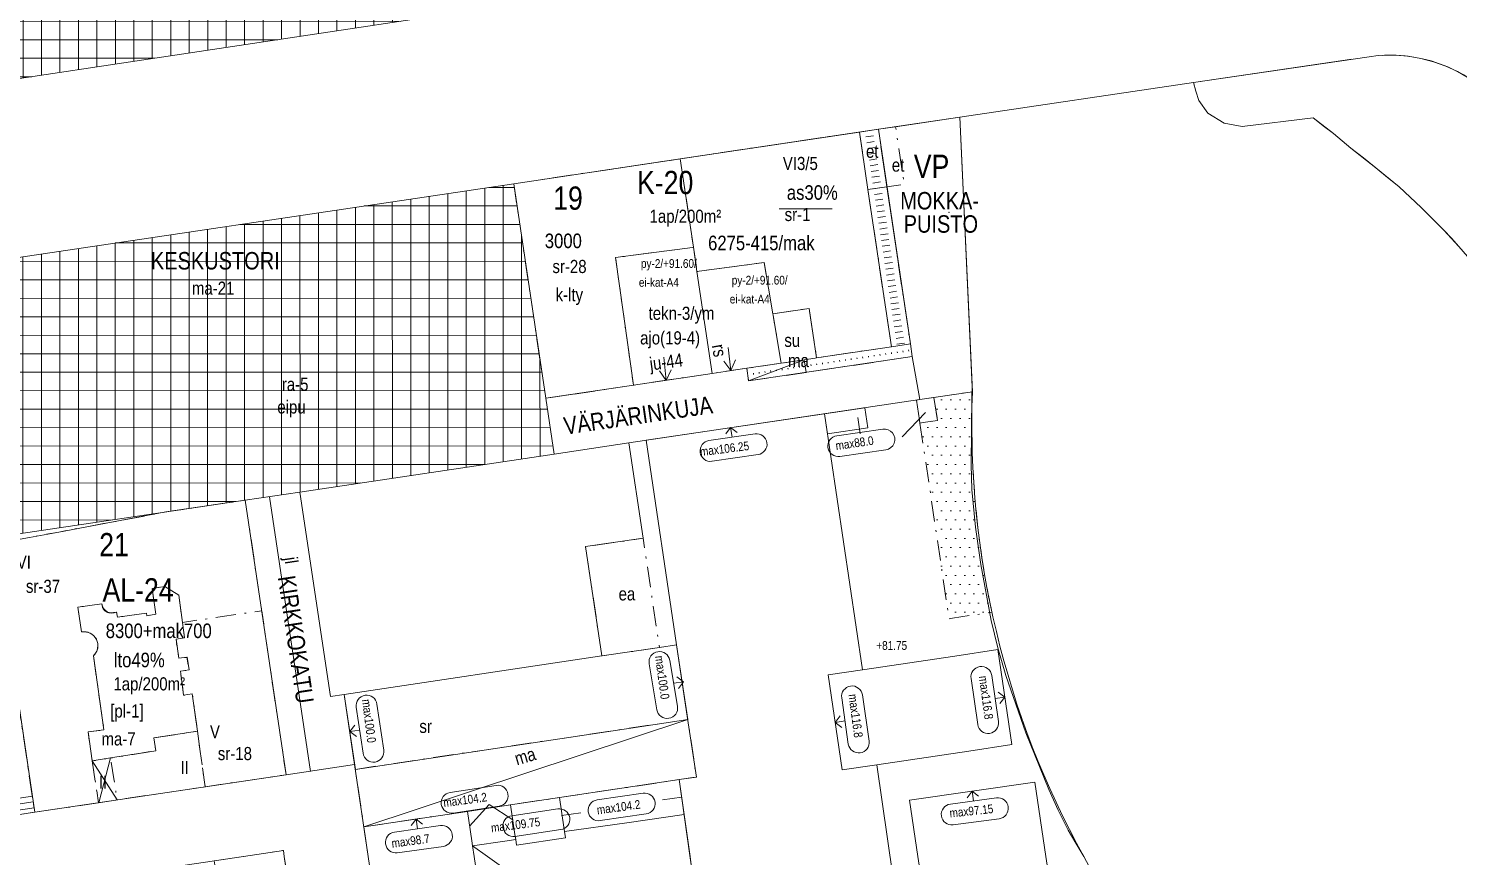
# Model space of a CAD drawing. Header units: metres. Extents: x 24485995 to 24488038, y 6819999 to 6822001.
# Drawn here: x 24487232.9 to 24487478.8, y 6820858.2 to 6821000.5 of the extents above; entities that cross this region are included whole.
import ezdxf

# ---------------------------------------------------------------- set-up
doc = ezdxf.new("R2010")
doc.units = ezdxf.units.M
for name, pattern in [('Aukot_rajalla', [0]), ('k10020', [0]), ('k10040', [10.3, 3.5, -1.5, 0.3, -1.5, 3.5]), ('K10271', [0]), ('k10500', [0]), ('k10vi1', [0]), ('Osoitus_AK', [0])]:
    doc.linetypes.add(name, pattern=pattern)
for name, color, linetype, lineweight in [('AK_AsemakaavaTeksti_Kadun_puistonnimi', 7, 'Continuous', 0), ('AK_AsemakaavaTeksti_Korttelinumero', 7, 'Continuous', 0), ('AK_AsemakaavaViiva_Kaupunginosan_raja', 7, 'Continuous', 0), ('AK_Kaavamerkinta_Kayttotarkoitusalue', 7, 'Continuous', 0), ('AK_Katualue_Tori', 7, 'Continuous', 0), ('AK_KayttotarkoitusSymboliViiva_Virkistysalueen_kuvio_murtoviiva', 7, 'Continuous', 0), ('AK_KayttotarkoitusViiva', 7, 'Continuous', 0), ('AK_LiikennointiTeksti_Autopaikkamerkinta_m2', 7, 'Continuous', 0), ('AK_LiikennointiViiva_Joukkoliikennekatu_vain_viivat', 7, 'Continuous', 0), ('AK_LiikennointiViiva_Polkuviivoitus', 7, 'Continuous', 0), ('AK_MuuAsemakaavaSymboli_Erityismaaraysnuoli', 7, 'Continuous', 0), ('AK_MuuAsemakaavaTeksti_Alueenosan_kayttotarkoitus', 7, 'Continuous', 0), ('AK_MuuAsemakaavaTeksti_Erityismaarays', 7, 'Continuous', 0), ('AK_MuuAsemakaavaViiva_alueenosan_raja', 7, 'Continuous', 0), ('AK_MuuAsemakaavaViiva_Erityismaaraysviiva', 7, 'Continuous', 0), ('AK_MuuAsemakaavaViiva_Merkinnan_alleviivaus', 7, 'Continuous', 0), ('AK_MuuAsemakaavaViiva_Merkinnan_Kohdistusnuoli', 7, 'Continuous', 0), ('AK_Poistettava_merkintä', 7, 'Continuous', 0), ('AK_RakennusalaTeksti_Kerrosala_tai_luku', 7, 'Continuous', 0), ('AK_RakennusalaTeksti_Rakennusoikeus', 7, 'Continuous', 0), ('AK_RakennusalaViiva_Maanalaisen_tilan_viiva', 7, 'Continuous', 0), ('AK_RakennusalaViiva_Rakennusalan_raja__I_', 7, 'Continuous', 0), ('AK_RakentaminenTeksti_Korkeusmerkinta', 7, 'Continuous', 0), ('AK_RakentaminenTeksti_Korkeusmerkinta_ja_soikio', 7, 'Continuous', 0), ('AK_RakentaminenTeksti_Korkeusmerkinta_ja_soikio_ja_nuoli', 7, 'Continuous', 0), ('AK_RakentaminenViiva_Kulkuaukko', 7, 'Continuous', 0), ('AK_YmparistoAlue_Istutettava_alue', 7, 'Continuous', 0)]:
    doc.layers.add(name, color=color, linetype=linetype, lineweight=lineweight)
doc.styles.add('ArialNarrow', font='ARIALN.TTF')

# ---------------------------------------------------------------- blocks, each defined once
blk = doc.blocks.new('AKP43')
at = {"layer": 'AK_RakentaminenTeksti_Korkeusmerkinta_ja_soikio', "color": 7, "linetype": 'Continuous', "lineweight": 13}
for p, q in [((4, 1.8), (-4, 1.8)), ((-4, -1.8), (4, -1.8))]:
    blk.add_line(p, q, dxfattribs=at)
for centre, start, end in [((-4, 0), 90, 270), ((4, 0), 270, 90)]:
    blk.add_arc(centre, 1.8, start, end, dxfattribs=at)
blk = doc.blocks.new('AKP42')
at = {"layer": 'AK_MuuAsemakaavaSymboli_Erityismaaraysnuoli', "color": 7, "linetype": 'Continuous', "lineweight": 13}
blk.add_line((0, 0), (0, 4), dxfattribs=at)
at = {"layer": 'AK_MuuAsemakaavaSymboli_Erityismaaraysnuoli', "color": 7, "linetype": 'Continuous', "lineweight": 13, "flags": 128}
blk.add_lwpolyline([(-1, 1.75), (0, 0), (1, 1.75)], dxfattribs=at)

msp = doc.modelspace()

# ---------------------------------------------------------------- hatches: boundary and pattern name
at = {"layer": 'AK_Katualue_Tori', "linetype": 'Continuous', "lineweight": 0}
h = msp.add_hatch(dxfattribs=at)
h.set_pattern_fill('NET', style=0)
h.paths.add_polyline_path([(24487207.5, 6821038.76), (24487189.49, 6821159.1), (24487195.28, 6821159.98), (24487233.38, 6821165.8), (24487240.15, 6821120.53), (24487250.77, 6821122.11), (24487255.62, 6821089.63), (24487261.52, 6821050.07), (24487306.52, 6821056.79), (24487321.63, 6821059.04), (24487317.08, 6821049.64), (24487322.09, 6821016.12), (24487317.14, 6821015.38), (24487318.69, 6821004.99), (24487214.88, 6820989.41)], flags=0)
h = msp.add_hatch(dxfattribs=at)
h.set_pattern_fill('NET', style=0)
h.paths.add_polyline_path([(24487219.95, 6820959.48), (24487316.32, 6820973.8), (24487321.83, 6820936.91), (24487323.26, 6820927.33), (24487279.54, 6820920.79), (24487270.15, 6820919.41), (24487226.92, 6820912.96)], flags=0)
at = {"layer": 'AK_YmparistoAlue_Istutettava_alue', "linetype": 'Continuous', "lineweight": 0}
h = msp.add_hatch(dxfattribs=at)
h.set_pattern_fill('DOTS', style=0)
h.paths.add_polyline_path([(24487395.09, 6820932.95), (24487395.19, 6820938.05), (24487388.55, 6820937.06), (24487389.2, 6820933.11), (24487386.75, 6820932.74), (24487386.18, 6820932.66), (24487388.02, 6820920.24), (24487391.19, 6820899.03), (24487391.77, 6820899.11), (24487398.56, 6820900.13), (24487398.05, 6820902.58), (24487397.13, 6820907.6), (24487396.39, 6820912.64), (24487395.81, 6820917.7), (24487395.4, 6820922.77), (24487395.16, 6820927.86)], flags=0)

# ---------------------------------------------------------------- linework, layer by layer
at = {"layer": 'AK_AsemakaavaTeksti_Kadun_puistonnimi', "linetype": 'Continuous', "lineweight": 5}
msp.add_point((24487391.19, 6820968.88), dxfattribs=at)
at = {"layer": 'AK_AsemakaavaViiva_Kaupunginosan_raja', "linetype": 'k10020', "lineweight": 9, "flags": 128}
for points in [[(24487316.32, 6820973.8), (24487379.03, 6820983.16), (24487393.04, 6820985.26)], [(24487393.04, 6820985.26), (24487395.15, 6820938.86)], [(24487219.95, 6820959.48), (24487316.32, 6820973.8)], [(24487395.08, 6820937.37), (24487395.15, 6820938.86)], [(24487395.08, 6820937.37), (24487395.03, 6820931.44), (24487394.99, 6820925.5), (24487395.11, 6820921.21), (24487395.73, 6820914.78), (24487396.64, 6820908.36), (24487398.41, 6820898.74), (24487399.57, 6820894), (24487400.93, 6820889.29), (24487404.37, 6820879.38), (24487408.34, 6820869.69), (24487409.92, 6820866.13), (24487411.69, 6820862.68), (24487413.01, 6820860.42), (24487414.33, 6820858.16)]]:
    msp.add_lwpolyline(points, dxfattribs=at)
at = {"layer": 'AK_AsemakaavaViiva_Kaupunginosan_raja', "linetype": 'k10020', "lineweight": 9}
msp.add_arc((24487548.25, 6820932.39), 153.11, 208.9963, 214.9113, dxfattribs=at)
at = {"layer": 'AK_KayttotarkoitusSymboliViiva_Virkistysalueen_kuvio_murtoviiva', "linetype": 'k10vi1', "lineweight": 9, "flags": 128}
for points in [[(24487460.46, 6820995.2), (24487433.23, 6820991.18), (24487433.61, 6820989.73), (24487434.13, 6820988.1), (24487435.67, 6820985.95), (24487438.48, 6820984.24), (24487441.57, 6820983.65), (24487453.79, 6820985.11), (24487455.53, 6820983.78), (24487457.28, 6820982.45), (24487458.78, 6820981.18), (24487460.29, 6820979.91), (24487462.44, 6820978.23), (24487464.59, 6820976.55), (24487466.58, 6820974.89), (24487468.58, 6820973.24), (24487470.48, 6820971.48), (24487472.38, 6820969.72), (24487474.32, 6820967.78), (24487476.26, 6820965.84), (24487477.55, 6820964.42), (24487478.84, 6820963), (24487480.71, 6820960.85), (24487482.57, 6820958.69), (24487484.24, 6820956.52), (24487485.91, 6820954.36), (24487488.13, 6820950.92), (24487489.07, 6820949.18), (24487490.01, 6820947.44), (24487490.77, 6820945.79), (24487491.52, 6820944.14), (24487492.26, 6820942.13), (24487493.01, 6820940.11), (24487494.03, 6820936.98), (24487495.09, 6820933.73), (24487495.55, 6820931.08), (24487495.64, 6820930.58), (24487496.38, 6820926.98), (24487497.17, 6820921.5), (24487497.45, 6820917.93), (24487497.32, 6820914.96), (24487496.7, 6820910.96), (24487495.04, 6820905.39), (24487493.26, 6820902.12), (24487490.63, 6820896.97), (24487496.36, 6820896.53), (24487504.14, 6820895.93), (24487500.75, 6820855.9), (24487512.38, 6820857.66), (24487516.46, 6820830.8), (24487560.46, 6820837.49), (24487554.35, 6820877.69), (24487537.77, 6820875.69), (24487521.19, 6820873.68), (24487513.75, 6820874.32), (24487510.56, 6820895.44), (24487510.56, 6820895.44), (24487520.73, 6820894.67), (24487551.07, 6820899.28), (24487560.83, 6820900.76), (24487554.46, 6820909.53), (24487548.1, 6820918.3), (24487516.87, 6820952.97), (24487487.65, 6820985.41)], [(24487483.55, 6820989.77), (24487484.08, 6820989.23), (24487482.38, 6820990.68), (24487480.55, 6820991.96), (24487478.61, 6820993.08), (24487476.59, 6820994.03), (24487474.48, 6820994.78), (24487472.32, 6820995.35), (24487470.12, 6820995.72), (24487467.89, 6820995.89), (24487465.65, 6820995.87), (24487466.41, 6820995.94)], [(24487379.47, 6820980.2), (24487384.53, 6820946.27), (24487384.86, 6820944.1), (24487386.16, 6820936.7), (24487395.19, 6820938.05), (24487393.04, 6820985.26), (24487381.99, 6820983.61)]]:
    msp.add_lwpolyline(points, dxfattribs=at)
at = {"layer": 'AK_KayttotarkoitusViiva', "linetype": 'Continuous', "lineweight": 20, "flags": 128}
for points in [[(24487214.88, 6820989.41), (24487318.69, 6821004.99)], [(24487433.23, 6820991.18), (24487463.42, 6820995.64)], [(24487393.04, 6820985.26), (24487433.23, 6820991.18)], [(24487495.55, 6820931.08), (24487495.09, 6820933.73), (24487494.03, 6820936.98), (24487493.01, 6820940.11), (24487491.52, 6820944.14), (24487490.01, 6820947.44), (24487488.13, 6820950.92), (24487485.91, 6820954.36), (24487482.57, 6820958.69), (24487478.84, 6820963), (24487476.26, 6820965.84), (24487472.38, 6820969.72), (24487468.58, 6820973.24), (24487464.59, 6820976.55), (24487460.29, 6820979.91), (24487457.28, 6820982.45), (24487453.79, 6820985.11), (24487441.57, 6820983.65), (24487438.48, 6820984.24), (24487435.67, 6820985.95), (24487434.13, 6820988.1), (24487433.61, 6820989.73), (24487433.23, 6820991.18)], [(24487393.04, 6820985.26), (24487379.03, 6820983.16)], [(24487395.19, 6820938.05), (24487393.04, 6820985.26)], [(24487379.03, 6820983.16), (24487344.95, 6820978.08), (24487316.32, 6820973.8)], [(24487384.86, 6820944.1), (24487384.53, 6820946.27), (24487379.03, 6820983.16)], [(24487219.95, 6820959.48), (24487316.32, 6820973.8)], [(24487316.32, 6820973.8), (24487321.83, 6820936.91)], [(24487321.83, 6820936.91), (24487350.46, 6820941.19), (24487356.39, 6820942.07), (24487356.72, 6820939.9), (24487384.86, 6820944.1)], [(24487386.16, 6820936.7), (24487384.86, 6820944.1)], [(24487321.83, 6820936.91), (24487323.26, 6820927.33)], [(24487336.13, 6820929.24), (24487386.16, 6820936.7)], [(24487386.16, 6820936.7), (24487395.19, 6820938.05)], [(24487336.13, 6820929.24), (24487338.58, 6820912.86), (24487328.68, 6820911.41), (24487331.48, 6820892.62), (24487287.17, 6820885.99)], [(24487323.26, 6820927.33), (24487336.13, 6820929.24)], [(24487323.26, 6820927.33), (24487279.54, 6820920.79)], [(24487270.15, 6820919.41), (24487226.92, 6820912.96)], [(24487279.54, 6820920.79), (24487270.15, 6820919.41)], [(24487270.15, 6820919.41), (24487277.19, 6820872.2)], [(24487279.54, 6820920.79), (24487284.8, 6820885.63), (24487287.17, 6820885.99)], [(24487233.96, 6820865.75), (24487226.92, 6820912.96)], [(24487287.17, 6820885.99), (24487288.96, 6820873.96)], [(24487233.96, 6820865.75), (24487277.19, 6820872.2)], [(24487288.96, 6820873.96), (24487277.19, 6820872.2)], [(24487306.32, 6820757.51), (24487291.32, 6820858.16), (24487288.96, 6820873.96)], [(24487233.96, 6820865.75), (24487223.37, 6820864.15)], [(24487244.89, 6820806.04), (24487237.83, 6820853.39), (24487254.51, 6820855.88), (24487254.85, 6820855.93), (24487269.85, 6820858.16), (24487276.71, 6820859.19), (24487276.86, 6820858.16), (24487283.77, 6820811.83)]]:
    msp.add_lwpolyline(points, dxfattribs=at)
at = {"layer": 'AK_KayttotarkoitusViiva', "linetype": 'Continuous', "lineweight": 20}
for centre, radius, start, end in [((24487467.06, 6820970.9), 25.01, 42.0177, 98.3825), ((24487548.56, 6820932.57), 153.47, 177.9534, 209.0005)]:
    msp.add_arc(centre, radius, start, end, dxfattribs=at)
at = {"layer": 'AK_LiikennointiViiva_Joukkoliikennekatu_vain_viivat', "linetype": 'k10500', "lineweight": 5, "flags": 128}
msp.add_lwpolyline([(24487274.33, 6820919.99), (24487281.37, 6820872.78)], dxfattribs=at)
at = {"layer": 'AK_LiikennointiViiva_Polkuviivoitus', "linetype": 'Continuous', "lineweight": 0, "flags": 128}
for points in [[(24487376.9, 6820981.84), (24487378.18, 6820982.03)], [(24487377.05, 6820980.85), (24487378.33, 6820981.04)], [(24487377.19, 6820979.86), (24487378.48, 6820980.05)], [(24487377.34, 6820978.87), (24487378.63, 6820979.06)], [(24487377.49, 6820977.88), (24487378.77, 6820978.07)], [(24487377.64, 6820976.89), (24487378.92, 6820977.08)], [(24487377.78, 6820975.9), (24487379.07, 6820976.09)], [(24487377.93, 6820974.91), (24487379.22, 6820975.1)], [(24487378.08, 6820973.92), (24487379.37, 6820974.12)], [(24487378.23, 6820972.93), (24487379.51, 6820973.13)], [(24487378.37, 6820971.95), (24487379.66, 6820972.14)], [(24487378.52, 6820970.96), (24487379.81, 6820971.15)], [(24487378.67, 6820969.97), (24487379.96, 6820970.16)], [(24487378.82, 6820968.98), (24487380.1, 6820969.17)], [(24487378.96, 6820967.99), (24487380.25, 6820968.18)], [(24487379.11, 6820967), (24487380.4, 6820967.19)], [(24487379.26, 6820966.01), (24487380.55, 6820966.2)], [(24487379.41, 6820965.02), (24487380.69, 6820965.21)], [(24487379.56, 6820964.03), (24487380.84, 6820964.23)], [(24487379.7, 6820963.04), (24487380.99, 6820963.24)], [(24487379.85, 6820962.06), (24487381.14, 6820962.25)], [(24487380, 6820961.07), (24487381.28, 6820961.26)], [(24487380.15, 6820960.08), (24487381.43, 6820960.27)], [(24487380.29, 6820959.09), (24487381.58, 6820959.28)], [(24487380.44, 6820958.1), (24487381.73, 6820958.29)], [(24487380.59, 6820957.11), (24487381.88, 6820957.3)], [(24487380.74, 6820956.12), (24487382.02, 6820956.31)], [(24487380.88, 6820955.13), (24487382.17, 6820955.32)], [(24487381.03, 6820954.14), (24487382.32, 6820954.34)], [(24487381.18, 6820953.15), (24487382.47, 6820953.35)], [(24487381.33, 6820952.17), (24487382.61, 6820952.36)], [(24487381.48, 6820951.18), (24487382.76, 6820951.37)], [(24487381.62, 6820950.19), (24487382.91, 6820950.38)], [(24487381.77, 6820949.2), (24487383.06, 6820949.39)], [(24487381.92, 6820948.21), (24487383.2, 6820948.4)], [(24487382.07, 6820947.22), (24487383.35, 6820947.41)], [(24487382.21, 6820946.23), (24487383.5, 6820946.42)], [(24487369.4, 6820943), (24487369.43, 6820942.81)], [(24487370.39, 6820943.15), (24487370.42, 6820942.95)], [(24487371.38, 6820943.3), (24487371.41, 6820943.1)], [(24487372.37, 6820943.45), (24487372.4, 6820943.25)], [(24487373.36, 6820943.59), (24487373.38, 6820943.4)], [(24487374.34, 6820943.74), (24487374.37, 6820943.54)], [(24487375.33, 6820943.89), (24487375.36, 6820943.69)], [(24487376.32, 6820944.04), (24487376.35, 6820943.84)], [(24487377.31, 6820944.18), (24487377.34, 6820943.99)], [(24487378.3, 6820944.33), (24487378.33, 6820944.13)], [(24487379.29, 6820944.48), (24487379.32, 6820944.28)], [(24487380.28, 6820944.63), (24487380.31, 6820944.43)], [(24487381.27, 6820944.78), (24487381.3, 6820944.58)], [(24487382.26, 6820944.92), (24487382.29, 6820944.72)], [(24487383.25, 6820945.07), (24487383.27, 6820944.87)], [(24487384.23, 6820945.22), (24487384.26, 6820945.02)], [(24487357.53, 6820941.23), (24487357.56, 6820941.03)], [(24487358.52, 6820941.38), (24487358.55, 6820941.18)], [(24487359.51, 6820941.53), (24487359.54, 6820941.33)], [(24487360.5, 6820941.68), (24487360.53, 6820941.48)], [(24487361.49, 6820941.82), (24487361.52, 6820941.62)], [(24487362.48, 6820941.97), (24487362.51, 6820941.77)], [(24487363.47, 6820942.12), (24487363.49, 6820941.92)], [(24487364.45, 6820942.27), (24487364.48, 6820942.07)], [(24487365.44, 6820942.41), (24487365.47, 6820942.22)], [(24487366.43, 6820942.56), (24487366.46, 6820942.36)], [(24487367.42, 6820942.71), (24487367.45, 6820942.51)], [(24487368.41, 6820942.86), (24487368.44, 6820942.66)], [(24487222.96, 6820866.92), (24487233.55, 6820868.51)], [(24487223.1, 6820865.94), (24487233.7, 6820867.52)], [(24487223.25, 6820864.95), (24487233.85, 6820866.53)]]:
    msp.add_lwpolyline(points, dxfattribs=at)
at = {"layer": 'AK_MuuAsemakaavaViiva_alueenosan_raja', "linetype": 'k10040', "lineweight": 5, "flags": 128}
for points in [[(24487375.76, 6820982.68), (24487344.95, 6820978.08)], [(24487375.76, 6820982.68), (24487379.03, 6820983.16)], [(24487375.76, 6820982.68), (24487377.24, 6820972.79)], [(24487379.03, 6820983.16), (24487381.99, 6820983.61), (24487383.47, 6820973.72), (24487380.5, 6820973.27)], [(24487379.03, 6820983.16), (24487380.5, 6820973.27)], [(24487316.32, 6820973.8), (24487344.95, 6820978.08)], [(24487344.95, 6820978.08), (24487347.22, 6820962.89)], [(24487321.83, 6820936.91), (24487316.32, 6820973.8)], [(24487380.5, 6820973.27), (24487377.24, 6820972.79)], [(24487377.24, 6820972.79), (24487381.27, 6820945.79)], [(24487380.5, 6820973.27), (24487384.53, 6820946.27)], [(24487347.05, 6820962.86), (24487333.83, 6820961.1), (24487335.94, 6820946.11), (24487336.92, 6820939.17)], [(24487347.22, 6820962.89), (24487347.05, 6820962.86)], [(24487347.22, 6820962.89), (24487347.84, 6820958.72)], [(24487360.88, 6820951.44), (24487359.37, 6820960.24), (24487347.84, 6820958.72)], [(24487360.88, 6820951.44), (24487367.13, 6820952.37), (24487368.4, 6820943.87)], [(24487362.34, 6820942.96), (24487361.94, 6820945.3), (24487360.93, 6820951.18), (24487360.88, 6820951.44)], [(24487381.27, 6820945.79), (24487368.4, 6820943.87)], [(24487384.53, 6820946.27), (24487384.86, 6820944.1)], [(24487366.28, 6820943.55), (24487362.34, 6820942.96)], [(24487368.16, 6820943.83), (24487366.28, 6820943.55)], [(24487366.61, 6820941.37), (24487366.28, 6820943.55)], [(24487384.86, 6820944.1), (24487366.61, 6820941.37)], [(24487368.4, 6820943.87), (24487368.16, 6820943.83)], [(24487350.46, 6820941.19), (24487336.92, 6820939.17)], [(24487356.39, 6820942.07), (24487350.46, 6820941.19)], [(24487362.34, 6820942.96), (24487356.39, 6820942.07)], [(24487366.61, 6820941.37), (24487356.72, 6820939.9), (24487356.39, 6820942.07)], [(24487336.92, 6820939.17), (24487323.12, 6820937.11), (24487321.83, 6820936.91)], [(24487388.55, 6820937.06), (24487389.2, 6820933.11), (24487386.75, 6820932.75), (24487386.18, 6820932.66)], [(24487388.55, 6820937.06), (24487395.19, 6820938.05)], [(24487369.76, 6820934.26), (24487376.68, 6820935.29)], [(24487223.37, 6820864.15), (24487219.63, 6820889.14), (24487215.74, 6820915.05), (24487213.62, 6820929.23), (24487224.25, 6820930.82), (24487226.92, 6820912.96), (24487233.96, 6820865.75), (24487223.37, 6820864.15)], [(24487386.18, 6820932.66), (24487388.03, 6820920.24), (24487391.19, 6820899.03), (24487391.77, 6820899.12), (24487398.56, 6820900.13)], [(24487229.28, 6820912.29), (24487238.08, 6820913.93), (24487256.48, 6820917.37), (24487270.15, 6820919.41)], [(24487270.15, 6820919.41), (24487272.99, 6820900.39)], [(24487331.48, 6820892.62), (24487328.68, 6820911.41), (24487338.58, 6820912.86), (24487341.37, 6820894.1), (24487331.48, 6820892.62)], [(24487244.93, 6820867.39), (24487233.96, 6820865.75), (24487229.76, 6820893.94), (24487227.25, 6820910.75)], [(24487244.05, 6820892.65), (24487244.96, 6820886.28), (24487245.87, 6820879.92), (24487243.13, 6820879.55), (24487243.5, 6820877.06), (24487243.86, 6820874.58), (24487246.98, 6820875.08), (24487250.87, 6820875.7), (24487254.76, 6820876.33), (24487254.46, 6820878.56), (24487261.94, 6820879.68), (24487261.06, 6820886.09), (24487259.57, 6820885.88), (24487259, 6820890), (24487260.5, 6820890.21), (24487260.19, 6820892.44), (24487260.12, 6820892.38), (24487258.73, 6820892.24), (24487258.28, 6820895.52), (24487259.74, 6820895.72), (24487259.37, 6820898.39), (24487258.73, 6820903.06), (24487256.36, 6820904.58), (24487254.16, 6820904.2), (24487254.78, 6820899.82), (24487253.25, 6820899.54), (24487253.16, 6820900), (24487248.22, 6820899.28), (24487248.04, 6820900.16), (24487246.99, 6820900.04)], [(24487241.98, 6820896.74), (24487241.36, 6820901), (24487245.52, 6820901.6)], [(24487259.37, 6820898.39), (24487259.74, 6820895.72), (24487258.28, 6820895.52), (24487258.23, 6820895.49), (24487258.73, 6820892.24), (24487260.16, 6820892.41), (24487260.13, 6820892.41), (24487260.5, 6820890.21), (24487259, 6820890), (24487259.57, 6820885.88), (24487261.06, 6820886.09), (24487261.94, 6820879.68), (24487263.26, 6820870.12), (24487270.23, 6820871.16), (24487277.19, 6820872.2), (24487275.09, 6820886.29), (24487272.99, 6820900.39), (24487266.18, 6820899.39), (24487259.37, 6820898.39)], [(24487289.09, 6820873.13), (24487311.25, 6820876.45), (24487333.41, 6820879.77), (24487346.26, 6820881.69), (24487347, 6820876.75), (24487347.73, 6820871.8), (24487344.77, 6820871.36), (24487334.89, 6820869.88), (24487324.18, 6820868.28), (24487315.78, 6820867.02), (24487308.36, 6820865.91), (24487290.56, 6820863.24), (24487290.14, 6820866.06), (24487289.09, 6820873.13)], [(24487243.86, 6820874.58), (24487246.98, 6820875.08), (24487250.87, 6820875.7), (24487254.76, 6820876.33), (24487254.46, 6820878.56), (24487261.94, 6820879.68), (24487262.6, 6820874.9), (24487263.26, 6820870.12), (24487255.58, 6820868.98), (24487248.14, 6820867.87), (24487244.93, 6820867.39), (24487244.4, 6820870.98), (24487243.86, 6820874.58)], [(24487243.86, 6820874.58), (24487244.4, 6820870.98), (24487244.93, 6820867.39), (24487248.14, 6820867.87), (24487247.56, 6820871.47), (24487246.98, 6820875.08), (24487245.42, 6820874.83), (24487243.86, 6820874.58)], [(24487264.84, 6820857.42), (24487269.85, 6820858.16)], [(24487269.85, 6820858.16), (24487276.71, 6820859.19), (24487276.86, 6820858.16)]]:
    msp.add_lwpolyline(points, dxfattribs=at)
at = {"layer": 'AK_MuuAsemakaavaViiva_alueenosan_raja', "linetype": 'k10040', "lineweight": 5}
for centre, radius, start, end in [((24487548.5, 6820932.56), 153.41, 177.9505, 191.2678), ((24487247.02, 6820901.54), 1.5, 177.6738, 269.0356), ((24487522.82, 6820927.22), 127.18, 191.1708, 192.3004)]:
    msp.add_arc(centre, radius, start, end, dxfattribs=at)
msp.add_ellipse((24487242.44, 6820894.4), major_axis=(1.62, -1.75), ratio=1, start_param=0, end_param=2.588984, dxfattribs=at)
at = {"layer": 'AK_MuuAsemakaavaViiva_Erityismaaraysviiva', "linetype": 'Aukot_rajalla', "lineweight": 5, "flags": 128}
msp.add_lwpolyline([(24487350.46, 6820941.19), (24487347.84, 6820958.72)], dxfattribs=at)
at = {"layer": 'AK_MuuAsemakaavaViiva_Merkinnan_alleviivaus', "linetype": 'Continuous', "lineweight": 5, "elevation": 9.37, "flags": 128}
msp.add_lwpolyline([(24487361.99, 6820969.49), (24487371.1, 6820969.49)], dxfattribs=at)
at = {"layer": 'AK_MuuAsemakaavaViiva_Merkinnan_Kohdistusnuoli', "linetype": 'Osoitus_AK', "lineweight": 5, "flags": 128}
for points in [[(24487375.88, 6820930.79), (24487375.49, 6820933.63)], [(24487383.12, 6820930.29), (24487387.15, 6820934.45)], [(24487312.09, 6820867.06), (24487308.74, 6820863.36)], [(24487312.09, 6820867.06), (24487316.16, 6820864.47)], [(24487341.93, 6820867.86), (24487345.21, 6820868.35)], [(24487327.88, 6820865.65), (24487324.56, 6820865.2)]]:
    msp.add_lwpolyline(points, dxfattribs=at)
at = {"layer": 'AK_Poistettava_merkintä', "linetype": 'k10040', "lineweight": 0, "flags": 128}
msp.add_lwpolyline([(24487381.27, 6820945.79), (24487384.53, 6820946.27)], dxfattribs=at)
at = {"layer": 'AK_RakennusalaViiva_Maanalaisen_tilan_viiva', "linetype": 'Continuous', "lineweight": 5, "flags": 128}
for points in [[(24487366.28, 6820943.55), (24487356.72, 6820939.9)], [(24487290.56, 6820863.24), (24487346.26, 6820881.69)]]:
    msp.add_lwpolyline(points, dxfattribs=at)
at = {"layer": 'AK_RakennusalaViiva_Rakennusalan_raja__I_', "linetype": 'K10271', "lineweight": 9, "flags": 128}
for points in [[(24487381.27, 6820945.79), (24487377.24, 6820972.79), (24487375.76, 6820982.68), (24487344.95, 6820978.08), (24487347.22, 6820962.89), (24487347.84, 6820958.72), (24487359.37, 6820960.24), (24487360.88, 6820951.44), (24487367.13, 6820952.37), (24487368.4, 6820943.87), (24487381.27, 6820945.79)], [(24487347.22, 6820962.89), (24487344.95, 6820978.08), (24487316.32, 6820973.8), (24487321.83, 6820936.91), (24487323.12, 6820937.11), (24487336.92, 6820939.17), (24487335.94, 6820946.11), (24487333.83, 6820961.1), (24487347.05, 6820962.86), (24487347.22, 6820962.89)], [(24487350.46, 6820941.19), (24487356.39, 6820942.07), (24487362.34, 6820942.96), (24487361.94, 6820945.3), (24487360.93, 6820951.18), (24487360.88, 6820951.44), (24487359.37, 6820960.24), (24487347.84, 6820958.72), (24487347.22, 6820962.89), (24487347.05, 6820962.86), (24487333.83, 6820961.1), (24487335.94, 6820946.11), (24487336.92, 6820939.17), (24487350.46, 6820941.19)], [(24487366.28, 6820943.55), (24487368.16, 6820943.83), (24487368.4, 6820943.87), (24487367.13, 6820952.37), (24487360.88, 6820951.44), (24487360.93, 6820951.18), (24487361.94, 6820945.3), (24487362.34, 6820942.96), (24487366.28, 6820943.55)], [(24487386.1, 6820933.15), (24487386.18, 6820932.66), (24487386.75, 6820932.75), (24487389.2, 6820933.11), (24487388.55, 6820937.06), (24487386.16, 6820936.7), (24487385.59, 6820936.62), (24487386.1, 6820933.15)], [(24487391.75, 6820783.29), (24487387.87, 6820810.72), (24487378.76, 6820873.92), (24487372.82, 6820873.04), (24487370.39, 6820889.36), (24487376.32, 6820890.24), (24487369.76, 6820934.26), (24487339.1, 6820929.69), (24487344.34, 6820894.55), (24487346.23, 6820881.88), (24487347.73, 6820871.8), (24487344.77, 6820871.36), (24487347.51, 6820851.77), (24487350.48, 6820852.19), (24487351.35, 6820846.25), (24487366.2, 6820848.35), (24487376.02, 6820781.17), (24487391.75, 6820783.29)], [(24487369.76, 6820934.26), (24487370.28, 6820930.79), (24487377.2, 6820931.83), (24487376.68, 6820935.29), (24487369.76, 6820934.26)], [(24487341.37, 6820894.1), (24487331.48, 6820892.62), (24487287.17, 6820885.99), (24487289.09, 6820873.13), (24487333.41, 6820879.77), (24487343.29, 6820881.25), (24487346.26, 6820881.69), (24487344.34, 6820894.55), (24487341.37, 6820894.1)], [(24487370.39, 6820889.36), (24487372.82, 6820873.04), (24487378.76, 6820873.92), (24487394.58, 6820876.28), (24487402, 6820877.39), (24487399.57, 6820893.71), (24487392.15, 6820892.6), (24487376.32, 6820890.24), (24487370.39, 6820889.36)], [(24487345.66, 6820865.35), (24487344.77, 6820871.36), (24487334.89, 6820869.88), (24487324.18, 6820868.28), (24487324.94, 6820863.18), (24487325.06, 6820862.42), (24487335.77, 6820863.94), (24487345.66, 6820865.35)], [(24487384.36, 6820867.84), (24487385.84, 6820858.16), (24487391.36, 6820821.94), (24487392.95, 6820811.49), (24487399.48, 6820812.42), (24487426.17, 6820816.2), (24487427.96, 6820816.45), (24487428.96, 6820816.59), (24487425.9, 6820830.35), (24487423.94, 6820830.05), (24487412.27, 6820828.26), (24487411.32, 6820834.68), (24487417.39, 6820835.47), (24487414.33, 6820855.95), (24487408.28, 6820855.15), (24487407.83, 6820858.16), (24487405.93, 6820870.9), (24487384.36, 6820867.84)], [(24487314.81, 6820860.81), (24487316.66, 6820861.08), (24487316.54, 6820861.93), (24487315.78, 6820867.02), (24487308.36, 6820865.91), (24487309.12, 6820860.82), (24487309.25, 6820859.97), (24487314.81, 6820860.81)], [(24487325.22, 6820861.35), (24487325.06, 6820862.42), (24487324.94, 6820863.18), (24487324.18, 6820868.28), (24487315.78, 6820867.02), (24487316.54, 6820861.93), (24487316.66, 6820861.08), (24487316.81, 6820860.1), (24487325.22, 6820861.35)], [(24487324.13, 6820760.13), (24487323.84, 6820762.11), (24487322.09, 6820773.82), (24487320.15, 6820786.84), (24487312.12, 6820840.69), (24487310.27, 6820853.1), (24487309.52, 6820858.16), (24487309.25, 6820859.97), (24487309.12, 6820860.82), (24487308.36, 6820865.91), (24487290.56, 6820863.24), (24487291.32, 6820858.16), (24487293.2, 6820845.53), (24487304.29, 6820771.16), (24487306.32, 6820757.51), (24487315.23, 6820758.82), (24487324.13, 6820760.13)], [(24487346.68, 6820858.16), (24487345.66, 6820865.35), (24487335.77, 6820863.94), (24487325.06, 6820862.42), (24487325.22, 6820861.35), (24487316.81, 6820860.1), (24487316.66, 6820861.08), (24487314.81, 6820860.81), (24487309.25, 6820859.97), (24487311.8, 6820858.16), (24487317.45, 6820854.16), (24487325.2, 6820855.31), (24487325.6, 6820855.37), (24487326.34, 6820850.42), (24487337.73, 6820852.1), (24487347.26, 6820853.51), (24487346.68, 6820858.16)], [(24487309.25, 6820859.97), (24487309.52, 6820858.16), (24487310.27, 6820853.1), (24487312.12, 6820840.69), (24487320.15, 6820786.84), (24487334.99, 6820789.03), (24487335.48, 6820789.1), (24487335.48, 6820789.12), (24487333.86, 6820799.98), (24487327.45, 6820842.98), (24487326.58, 6820848.8), (24487326.34, 6820850.42), (24487325.6, 6820855.37), (24487325.2, 6820855.31), (24487317.45, 6820854.16), (24487311.8, 6820858.16), (24487309.25, 6820859.97)], [(24487269.85, 6820858.16), (24487264.84, 6820857.42), (24487264.99, 6820856.39), (24487265.21, 6820854.94), (24487265.72, 6820851.48), (24487267.21, 6820851.7), (24487266.99, 6820853.18), (24487266.69, 6820855.17), (24487270.22, 6820855.69), (24487274.6, 6820856.34), (24487275.69, 6820849.01), (24487281.29, 6820811.46), (24487283.77, 6820811.83), (24487277.07, 6820856.71), (24487276.86, 6820858.16), (24487276.71, 6820859.19), (24487269.85, 6820858.16)]]:
    msp.add_lwpolyline(points, dxfattribs=at)
for points in [[(24487227.25, 6820910.75), (24487233.96, 6820865.75), (24487235.94, 6820866.05), (24487274.82, 6820871.85), (24487277.19, 6820872.2), (24487270.15, 6820919.41), (24487256.48, 6820917.37), (24487238.08, 6820913.93), (24487229.28, 6820912.29), (24487229.28, 6820912.29, 0.183727), (24487227.31, 6820910.85), (24487227.31, 6820910.85), (24487227.25, 6820910.75)], [(24487241.98, 6820896.74), (24487241.36, 6820901), (24487245.52, 6820901.6), (24487245.52, 6820901.6, 0.532841), (24487248.04, 6820900.16), (24487248.22, 6820899.28), (24487253.16, 6820900), (24487253.25, 6820899.54), (24487254.78, 6820899.82), (24487254.16, 6820904.2), (24487256.36, 6820904.58), (24487258.73, 6820903.06), (24487259.37, 6820898.39), (24487259.74, 6820895.72), (24487258.28, 6820895.52), (24487258.73, 6820892.24), (24487260.19, 6820892.44), (24487260.5, 6820890.21), (24487259, 6820890), (24487259.57, 6820885.88), (24487261.06, 6820886.09), (24487261.94, 6820879.68), (24487254.46, 6820878.56), (24487254.76, 6820876.33), (24487246.98, 6820875.08), (24487243.86, 6820874.58), (24487243.13, 6820879.55), (24487245.87, 6820879.92), (24487244.05, 6820892.65, 0.755858), (24487241.98, 6820896.74)]]:
    msp.add_lwpolyline(points, format="xyb", dxfattribs=at)
at = {"layer": 'AK_RakentaminenTeksti_Korkeusmerkinta_ja_soikio_ja_nuoli', "linetype": 'Continuous', "lineweight": 5, "flags": 128}
for points in [[(24487357.82, 6820930.8), (24487349.9, 6820929.66)], [(24487353.62, 6820931.91), (24487352.77, 6820930.78)], [(24487353.62, 6820931.91), (24487354.75, 6820931.06)], [(24487353.86, 6820930.23), (24487353.62, 6820931.91)], [(24487350.42, 6820926.09), (24487358.34, 6820927.24)], [(24487344.48, 6820883.97), (24487343.17, 6820891.86)], [(24487339.62, 6820891.27), (24487340.93, 6820883.38)], [(24487345.5, 6820888.2), (24487344.35, 6820889.02)], [(24487399.68, 6820881.35), (24487398.52, 6820889.26)], [(24487343.83, 6820887.92), (24487345.5, 6820888.2)], [(24487345.5, 6820888.2), (24487344.68, 6820887.05)], [(24487394.96, 6820888.74), (24487396.12, 6820880.83)], [(24487293.99, 6820876.43), (24487292.81, 6820884.35)], [(24487372.72, 6820885.4), (24487373.86, 6820877.48)], [(24487377.42, 6820878), (24487376.28, 6820885.91)], [(24487399.1, 6820885.3), (24487400.78, 6820885.55)], [(24487400.78, 6820885.55), (24487399.65, 6820886.39)], [(24487400.78, 6820885.55), (24487399.94, 6820884.42)], [(24487289.25, 6820883.82), (24487290.43, 6820875.9)], [(24487371.61, 6820881.2), (24487372.45, 6820882.33)], [(24487288.16, 6820879.61), (24487289, 6820880.75)], [(24487289.84, 6820879.86), (24487288.16, 6820879.61)], [(24487288.16, 6820879.61), (24487289.3, 6820878.77)], [(24487373.29, 6820881.44), (24487371.61, 6820881.2)], [(24487371.61, 6820881.2), (24487372.74, 6820880.35)], [(24487395.15, 6820869.37), (24487394.29, 6820868.25)], [(24487395.15, 6820869.37), (24487396.27, 6820868.51)], [(24487395.37, 6820867.69), (24487395.15, 6820869.37)], [(24487399.34, 6820868.21), (24487391.41, 6820867.16)], [(24487299.53, 6820864.59), (24487298.68, 6820863.46)], [(24487299.53, 6820864.59), (24487300.66, 6820863.73)], [(24487299.77, 6820862.9), (24487299.53, 6820864.59)], [(24487391.88, 6820863.59), (24487399.81, 6820864.65)], [(24487303.73, 6820863.46), (24487295.81, 6820862.35)], [(24487296.3, 6820858.78), (24487304.23, 6820859.89)]]:
    msp.add_lwpolyline(points, dxfattribs=at)
at = {"layer": 'AK_RakentaminenTeksti_Korkeusmerkinta_ja_soikio_ja_nuoli', "linetype": 'Continuous', "lineweight": 5}
for centre, start, end in [((24487358.08, 6820929.02), 278.2242, 98.2242), ((24487350.16, 6820927.87), 98.2242, 278.2242), ((24487341.39, 6820891.57), 9.4663, 189.4663), ((24487396.74, 6820889), 8.3082, 188.3082), ((24487374.5, 6820885.66), 8.1904, 188.1904), ((24487291.03, 6820884.08), 8.4733, 188.4733), ((24487342.71, 6820883.68), 189.4663, 9.4663), ((24487397.9, 6820881.09), 188.3082, 8.3082), ((24487375.64, 6820877.74), 188.1904, 8.1904), ((24487292.21, 6820876.17), 188.4733, 8.4733), ((24487391.64, 6820865.37), 97.5976, 277.5976), ((24487399.57, 6820866.43), 277.5976, 97.5976), ((24487296.06, 6820860.57), 97.9507, 277.9507), ((24487303.98, 6820861.67), 277.9507, 97.9507)]:
    msp.add_arc(centre, 1.8, start, end, dxfattribs=at)
at = {"layer": 'AK_RakentaminenViiva_Kulkuaukko', "linetype": 'Continuous', "lineweight": 5, "flags": 128}
for points in [[(24487243.86, 6820874.58), (24487248.14, 6820867.87)], [(24487247, 6820875.08), (24487244.98, 6820867.4)]]:
    msp.add_lwpolyline(points, dxfattribs=at)

# ---------------------------------------------------------------- block references
at = {"layer": 'AK_MuuAsemakaavaSymboli_Erityismaaraysnuoli', "color": 7, "lineweight": 5}
for p, rotation in [((24487353.68, 6820941.69), 7.133289605847209), ((24487342.54, 6820939.99), 5.442988056384321)]:
    msp.add_blockref('AKP42', p, dxfattribs=dict(at, rotation=rotation))
at = {"layer": 'AK_RakentaminenTeksti_Korkeusmerkinta_ja_soikio', "color": 7, "lineweight": 5}
for p, rotation in [((24487376.1, 6820929.27), 8.285797023939429), ((24487309.6, 6820867.98), 8.746162262553371), ((24487334.88, 6820866.67), 8.317649244131943), ((24487320.21, 6820863.97), 8.484322134966666)]:
    msp.add_blockref('AKP43', p, dxfattribs=dict(at, rotation=rotation))

# ---------------------------------------------------------------- texts
at = {"layer": 'AK_AsemakaavaTeksti_Kadun_puistonnimi', "linetype": 'Continuous', "lineweight": 5, "style": 'ArialNarrow'}
for s, p in [('MOKKA-', (24487382.78, 6820969.38)), ('PUISTO', (24487383.38, 6820965.38)), ('KESKUSTORI', (24487253.94, 6820959.06))]:
    msp.add_text(s, height=3, dxfattribs=at).set_placement(p)
for s, rotation, p in [('VÄRJÄRINKUJA', 8.3079, (24487325.18, 6820930.64)), ('KIRKKOKATU', 278.4853, (24487275.74, 6820906.19))]:
    msp.add_text(s, height=3, rotation=rotation, dxfattribs=at).set_placement(p)
at = {"layer": 'AK_AsemakaavaTeksti_Korttelinumero', "linetype": 'Continuous', "lineweight": 5, "style": 'ArialNarrow'}
for s, p in [('19', (24487323.11, 6820969.33)), ('21', (24487245.05, 6820909.75))]:
    msp.add_text(s, height=4, dxfattribs=at).set_placement(p)
at = {"layer": 'AK_Kaavamerkinta_Kayttotarkoitusalue', "linetype": 'Continuous', "lineweight": 0, "style": 'ArialNarrow'}
for s, p in [('VP', (24487385.12, 6820974.8)), ('K-20', (24487337.53, 6820972.01)), ('AL-24', (24487245.62, 6820901.98))]:
    msp.add_text(s, height=4, dxfattribs=at).set_placement(p)
at = {"layer": 'AK_LiikennointiTeksti_Autopaikkamerkinta_m2', "linetype": 'Continuous', "lineweight": 0, "style": 'ArialNarrow'}
for p in [(24487339.68, 6820967.09), (24487247.49, 6820886.7)]:
    msp.add_text('1ap/200m²', height=2.25, dxfattribs=at).set_placement(p)
at = {"layer": 'AK_MuuAsemakaavaTeksti_Alueenosan_kayttotarkoitus', "linetype": 'Continuous', "lineweight": 0, "style": 'ArialNarrow'}
for s, p in [('et', (24487376.9, 6820978.26)), ('et', (24487381.34, 6820975.88)), ('ma-21', (24487260.99, 6820954.72)), ('k-lty', (24487323.52, 6820953.61)), ('tekn-3/ym', (24487339.52, 6820950.41)), ('su', (24487362.86, 6820945.75)), ('ma', (24487363.5, 6820942.28)), ('ma-7', (24487245.44, 6820877.24)), ('sr', (24487300.1, 6820879.39))]:
    msp.add_text(s, height=2.25, dxfattribs=at).set_placement(p)
for s, rotation, p in [('jl', 278.4853, (24487276.87, 6820909.47)), ('ma', 16.3139, (24487316.88, 6820873.8))]:
    msp.add_text(s, height=2.25, rotation=rotation, dxfattribs=at).set_placement(p)
at = {"layer": 'AK_MuuAsemakaavaTeksti_Erityismaarays', "linetype": 'Continuous', "lineweight": 0, "style": 'ArialNarrow'}
for s, p in [('sr-1', (24487362.91, 6820967.39)), ('sr-28', (24487322.98, 6820958.45)), ('ajo(19-4)', (24487338.06, 6820946.18)), ('ra-5', (24487276.45, 6820938.2)), ('eipu', (24487275.67, 6820934.3)), ('sr-37', (24487232.45, 6820903.47)), ('ea', (24487334.36, 6820902.17)), ('[pl-1]', (24487246.95, 6820882.03)), ('sr-18', (24487265.44, 6820874.72))]:
    msp.add_text(s, height=2.25, dxfattribs=at).set_placement(p)
for s, rotation, p in [('rs', 280.3188, (24487350.38, 6820945.99)), ('ju-44', 7.6452, (24487339.85, 6820941.68))]:
    msp.add_text(s, height=2.25, rotation=rotation, dxfattribs=at).set_placement(p)
at = {"layer": 'AK_RakennusalaTeksti_Kerrosala_tai_luku', "linetype": 'Continuous', "lineweight": 0, "style": 'ArialNarrow'}
for s, p in [('VI3/5', (24487362.6, 6820976.16)), ('VI', (24487230.87, 6820907.62)), ('V', (24487264.09, 6820878.47)), ('II', (24487259.03, 6820872.32)), ('II', (24487244.98, 6820869.79))]:
    msp.add_text(s, height=2.25, dxfattribs=at).set_placement(p)
at = {"layer": 'AK_RakennusalaTeksti_Rakennusoikeus', "linetype": 'Continuous', "lineweight": 0, "style": 'ArialNarrow'}
for s, p in [('as30%', (24487363.29, 6820971.04)), ('3000', (24487321.67, 6820962.73)), ('6275-415/mak', (24487349.75, 6820962.37)), ('8300+mak700', (24487246.17, 6820895.7)), ('lto49%', (24487247.56, 6820890.68))]:
    msp.add_text(s, height=2.5, dxfattribs=at).set_placement(p)
at = {"layer": 'AK_RakentaminenTeksti_Korkeusmerkinta', "linetype": 'Continuous', "lineweight": 0, "style": 'ArialNarrow'}
for s, p in [('py-2/+91.60/', (24487338.2, 6820959.34)), ('py-2/+91.60/', (24487353.82, 6820956.47)), ('ei-kat-A4', (24487337.85, 6820956.09)), ('ei-kat-A4', (24487353.47, 6820953.22)), ('+81.75', (24487378.67, 6820893.67))]:
    msp.add_text(s, height=1.5, dxfattribs=at).set_placement(p)
for s, rotation, p in [('max106.25', 7.3049, (24487348.45, 6820926.96)), ('max88.0', 8.474, (24487371.78, 6820927.99)), ('max100.0', 277.8337, (24487340.61, 6820892.57)), ('max116.8', 277.6585, (24487396.31, 6820889.11)), ('max100.0', 277.1281, (24487290.24, 6820885.09)), ('max116.8', 277.6688, (24487373.88, 6820885.97)), ('max104.2', 7.757, (24487304.33, 6820866.63)), ('max104.2', 7.757, (24487330.72, 6820865.38)), ('max97.15', 6.0414, (24487391.35, 6820864.84)), ('max109.75', 7.3914, (24487312.52, 6820862.3)), ('max98.7', 7.7266, (24487295.42, 6820859.64))]:
    msp.add_text(s, height=1.5, rotation=rotation, dxfattribs=at).set_placement(p)

doc.saveas('drawing.dxf')
